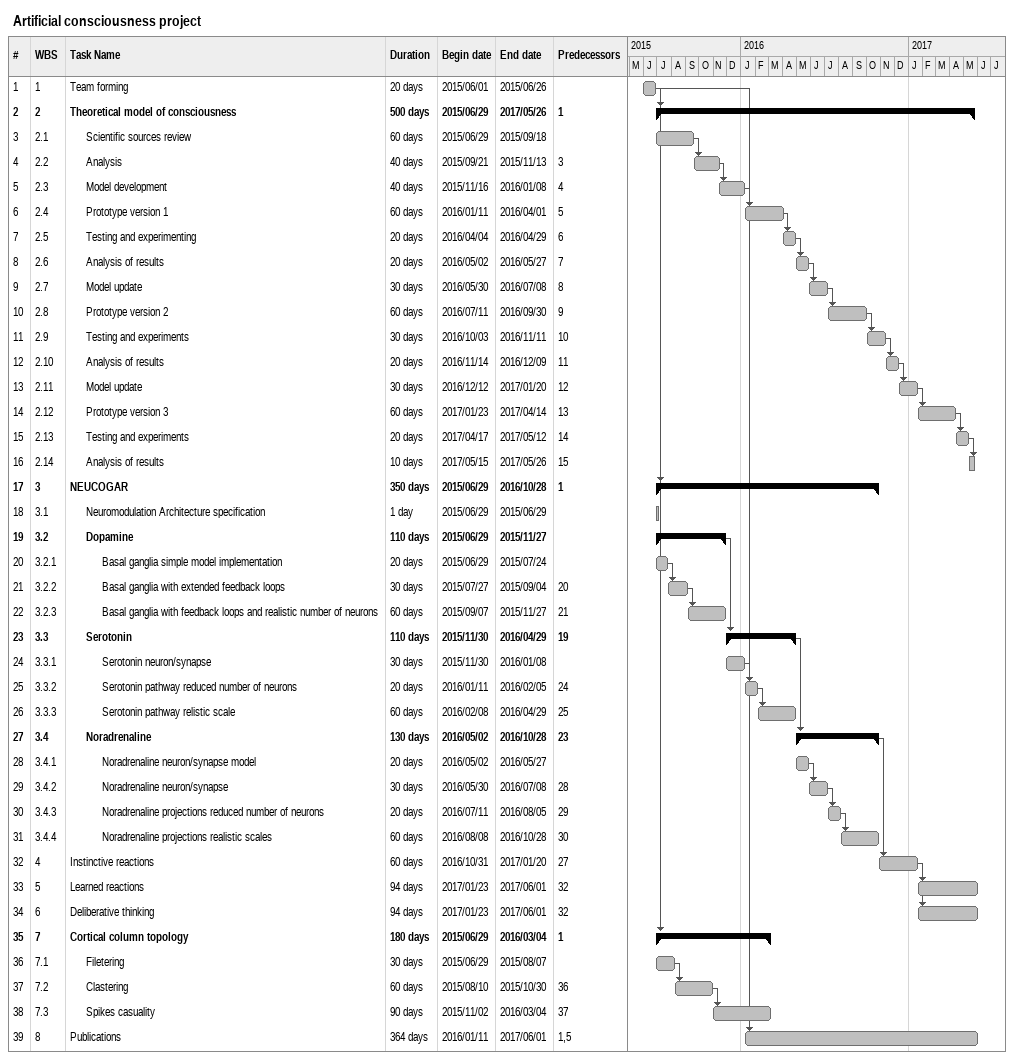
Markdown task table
Artificial consciousness project

| ID | WBS | Task | Duration | Start | Finish | Predecessors |
|---|---|---|---|---|---|---|
| 1 | 1 | Team forming | 20d | 2015-06-01 | 2015-06-26 |  |
| 2 | 2 | **Theoretical model of consciousness** | 500d | 2015-06-29 | 2017-05-26 | 1 |
| 3 | 2.1 | Scientific sources review | 60d | 2015-06-29 | 2015-09-18 |  |
| 4 | 2.2 | Analysis | 40d | 2015-09-21 | 2015-11-13 | 3 |
| 5 | 2.3 | Model development | 40d | 2015-11-16 | 2016-01-08 | 4 |
| 6 | 2.4 | Prototype version 1 | 60d | 2016-01-11 | 2016-04-01 | 5 |
| 7 | 2.5 | Testing and experimenting | 20d | 2016-04-04 | 2016-04-29 | 6 |
| 8 | 2.6 | Analysis of results | 20d | 2016-05-02 | 2016-05-27 | 7 |
| 9 | 2.7 | Model update | 30d | 2016-05-30 | 2016-07-08 | 8 |
| 10 | 2.8 | Prototype version 2 | 60d | 2016-07-11 | 2016-09-30 | 9 |
| 11 | 2.9 | Testing and experiments | 30d | 2016-10-03 | 2016-11-11 | 10 |
| 12 | 2.10 | Analysis of results | 20d | 2016-11-14 | 2016-12-09 | 11 |
| 13 | 2.11 | Model update | 30d | 2016-12-12 | 2017-01-20 | 12 |
| 14 | 2.12 | Prototype version 3 | 60d | 2017-01-23 | 2017-04-14 | 13 |
| 15 | 2.13 | Testing and experiments | 20d | 2017-04-17 | 2017-05-12 | 14 |
| 16 | 2.14 | Analysis of results | 10d | 2017-05-15 | 2017-05-26 | 15 |
| 17 | 3 | **NEUCOGAR** | 350d | 2015-06-29 | 2016-10-28 | 1 |
| 18 | 3.1 | Neuromodulation Architecture specification | 1d | 2015-06-29 | 2015-06-29 |  |
| 19 | 3.2 | **Dopamine** | 110d | 2015-06-29 | 2015-11-27 |  |
| 20 | 3.2.1 | Basal ganglia simple model implementation | 20d | 2015-06-29 | 2015-07-24 |  |
| 21 | 3.2.2 | Basal ganglia with extended feedback loops | 30d | 2015-07-27 | 2015-09-04 | 20 |
| 22 | 3.2.3 | Basal ganglia with feedback loops and realistic number of neurons | 60d | 2015-09-07 | 2015-11-27 | 21 |
| 23 | 3.3 | **Serotonin** | 110d | 2015-11-30 | 2016-04-29 | 19 |
| 24 | 3.3.1 | Serotonin neuron/synapse | 30d | 2015-11-30 | 2016-01-08 |  |
| 25 | 3.3.2 | Serotonin pathway reduced number of neurons | 20d | 2016-01-11 | 2016-02-05 | 24 |
| 26 | 3.3.3 | Serotonin pathway relistic scale | 60d | 2016-02-08 | 2016-04-29 | 25 |
| 27 | 3.4 | **Noradrenaline** | 130d | 2016-05-02 | 2016-10-28 | 23 |
| 28 | 3.4.1 | Noradrenaline neuron/synapse model | 20d | 2016-05-02 | 2016-05-27 |  |
| 29 | 3.4.2 | Noradrenaline neuron/synapse | 30d | 2016-05-30 | 2016-07-08 | 28 |
| 30 | 3.4.3 | Noradrenaline projections reduced number of neurons | 20d | 2016-07-11 | 2016-08-05 | 29 |
| 31 | 3.4.4 | Noradrenaline projections realistic scales | 60d | 2016-08-08 | 2016-10-28 | 30 |
| 32 | 4 | Instinctive reactions | 60d | 2016-10-31 | 2017-01-20 | 27 |
| 33 | 5 | Learned reactions | 94d | 2017-01-23 | 2017-06-01 | 32 |
| 34 | 6 | Deliberative thinking | 94d | 2017-01-23 | 2017-06-01 | 32 |
| 35 | 7 | **Cortical column topology** | 180d | 2015-06-29 | 2016-03-04 | 1 |
| 36 | 7.1 | Filetering | 30d | 2015-06-29 | 2015-08-07 |  |
| 37 | 7.2 | Clastering | 60d | 2015-08-10 | 2015-10-30 | 36 |
| 38 | 7.3 | Spikes casuality | 90d | 2015-11-02 | 2016-03-04 | 37 |
| 39 | 8 | Publications | 364d | 2016-01-11 | 2017-06-01 | 1, 5 |
